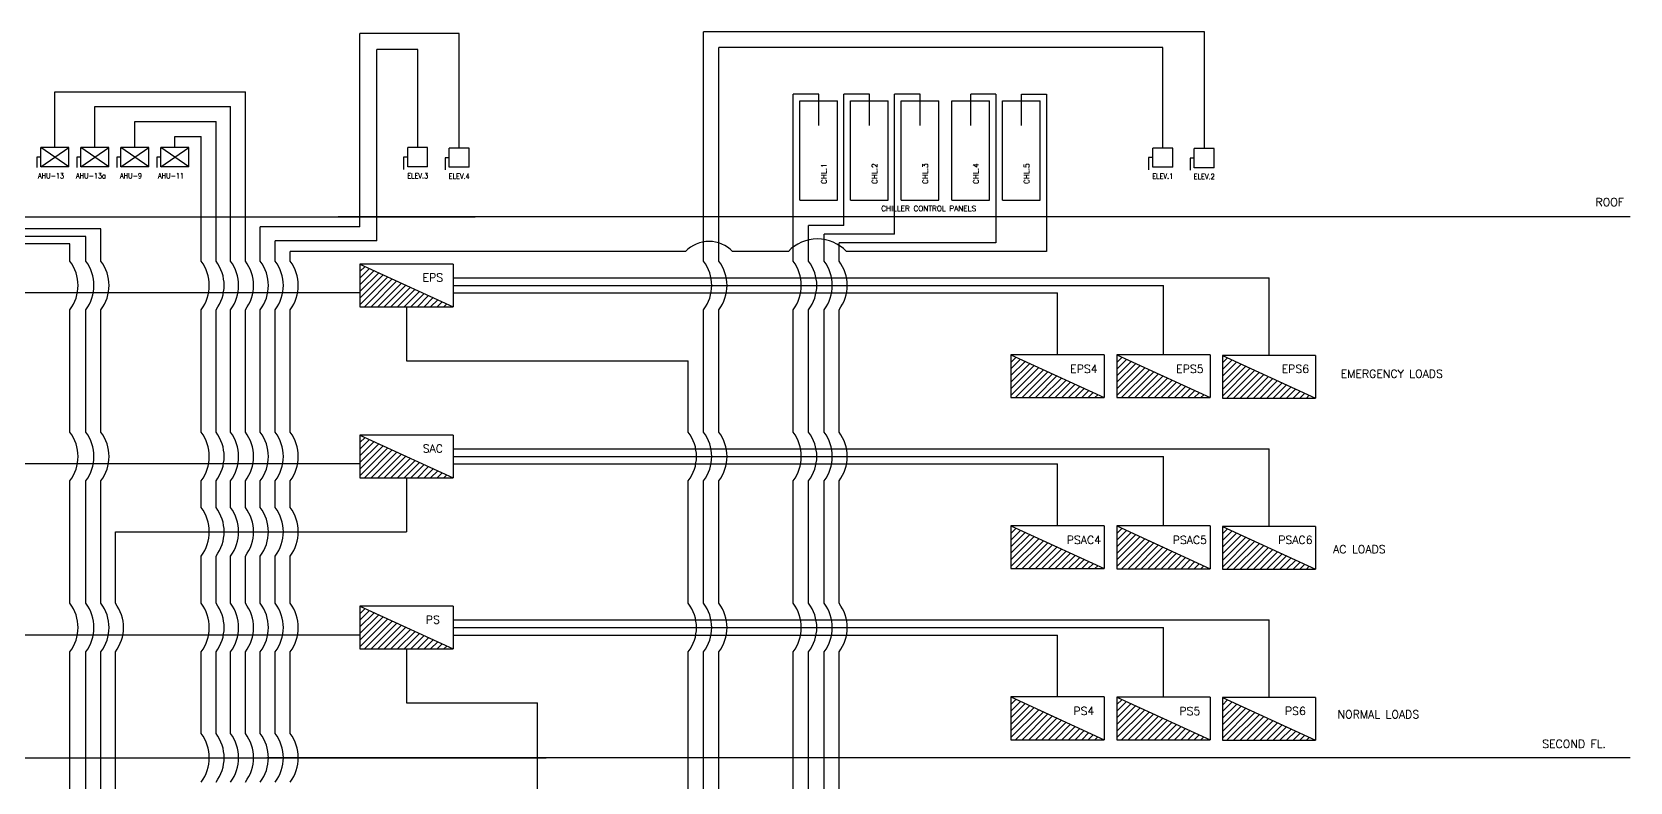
# Model space of a CAD drawing. Extents: x -99534.9 to -99443, y 44726.5 to 44800.5.
# Drawn here: x -99503 to -99443.1, y 44772.4 to 44800.5 of the extents above; entities that cross this region are included whole.
import ezdxf
from ezdxf.enums import TextEntityAlignment as Align

# ---------------------------------------------------------------- set-up
doc = ezdxf.new("R2010")
doc.units = 0
doc.header["$MEASUREMENT"] = 0
for name, color, linetype in [('DB', 4, 'CONTINUOUS'), ('E-H', 7, 'CONTINUOUS'), ('E-TEXT', 4, 'CONTINUOUS'), ('TEXT', 200, 'CONTINUOUS'), ('WIRE', 4, 'CONTINUOUS')]:
    doc.layers.add(name, color=color, linetype=linetype)
doc.styles.add('DWG', font='ROMANS.shx', dxfattribs={"width": 0.8, "height": 200})
doc.styles.add('ROMANS', font='ROMANS.shx', dxfattribs={"height": 0.4})

msp = doc.modelspace()

# ---------------------------------------------------------------- linework, layer by layer
at = {"layer": 'DB', "color": 4}
for p, q in [((-99474.503, 44793.226), (-99474.503, 44798.13)), ((-99473.543, 44798.13), (-99474.503, 44798.13)), ((-99473.543, 44796.954), (-99473.543, 44798.13)), ((-99472.603, 44793.208), (-99472.603, 44798.13)), ((-99471.644, 44798.13), (-99472.603, 44798.13)), ((-99471.644, 44796.954), (-99471.644, 44798.13)), ((-99470.704, 44792.884), (-99470.704, 44798.13)), ((-99469.745, 44798.13), (-99470.704, 44798.13)), ((-99469.745, 44796.954), (-99469.745, 44798.13)), ((-99467.846, 44798.137), (-99466.902, 44798.137)), ((-99467.846, 44796.954), (-99467.846, 44798.13)), ((-99466.902, 44798.13), (-99466.902, 44792.56)), ((-99465.947, 44796.954), (-99465.947, 44798.13)), ((-99465.947, 44798.13), (-99465.003, 44798.13)), ((-99465.003, 44798.13), (-99465.003, 44792.236)), ((-99502.705, 44795.409), (-99502.705, 44796.127)), ((-99501.66, 44795.409), (-99501.66, 44796.127)), ((-99501.205, 44795.409), (-99501.205, 44796.127)), ((-99500.16, 44795.409), (-99500.16, 44796.127)), ((-99499.705, 44795.409), (-99499.705, 44796.127)), ((-99498.66, 44795.409), (-99498.66, 44796.127)), ((-99498.205, 44795.409), (-99498.205, 44796.127)), ((-99497.16, 44795.409), (-99497.16, 44796.127)), ((-99488.953, 44795.409), (-99488.953, 44796.127)), ((-99488.208, 44795.409), (-99488.208, 44796.127)), ((-99487.399, 44795.392), (-99487.399, 44796.109)), ((-99486.654, 44795.392), (-99486.654, 44796.109)), ((-99461.018, 44795.394), (-99461.018, 44796.112)), ((-99460.273, 44795.394), (-99460.273, 44796.112)), ((-99459.463, 44795.376), (-99459.463, 44796.094)), ((-99458.719, 44795.376), (-99458.719, 44796.094)), ((-99502.705, 44795.768), (-99502.861, 44795.768)), ((-99502.861, 44795.768), (-99502.861, 44795.388)), ((-99501.361, 44795.768), (-99501.361, 44795.388)), ((-99501.205, 44795.768), (-99501.361, 44795.768)), ((-99499.861, 44795.768), (-99499.861, 44795.388)), ((-99499.705, 44795.768), (-99499.861, 44795.768)), ((-99498.361, 44795.768), (-99498.361, 44795.388)), ((-99498.205, 44795.768), (-99498.361, 44795.768)), ((-99488.953, 44795.768), (-99489.109, 44795.768)), ((-99489.109, 44795.768), (-99489.109, 44795.31)), ((-99487.555, 44795.75), (-99487.555, 44795.293)), ((-99487.399, 44795.75), (-99487.555, 44795.75)), ((-99461.018, 44795.753), (-99461.174, 44795.753)), ((-99461.174, 44795.753), (-99461.174, 44795.295)), ((-99459.463, 44795.735), (-99459.62, 44795.735)), ((-99459.62, 44795.735), (-99459.62, 44795.278)), ((-99474.503, 44791.873), (-99474.503, 44793.226)), ((-99473.922, 44791.873), (-99473.922, 44793.208)), ((-99473.341, 44791.873), (-99473.341, 44792.884)), ((-99470.704, 44792.884), (-99473.341, 44792.884)), ((-99472.782, 44791.873), (-99472.782, 44792.56)), ((-99466.902, 44792.56), (-99472.782, 44792.56)), ((-99478.536, 44792.236), (-99493.364, 44792.236)), ((-99474.683, 44792.236), (-99476.777, 44792.236)), ((-99465.003, 44792.236), (-99472.502, 44792.236)), ((-99487.252, 44791.764), (-99490.745, 44791.764)), ((-99490.745, 44791.764), (-99487.252, 44790.163)), ((-99490.745, 44791.764), (-99490.745, 44790.163)), ((-99487.252, 44791.764), (-99487.252, 44790.163)), ((-99456.659, 44788.343), (-99456.659, 44791.25)), ((-99464.589, 44788.363), (-99464.589, 44790.684)), ((-99460.614, 44788.361), (-99460.614, 44790.964)), ((-99490.745, 44790.163), (-99487.252, 44790.163)), ((-99474.503, 44785.464), (-99474.503, 44790.054)), ((-99473.922, 44785.464), (-99473.922, 44790.054)), ((-99473.341, 44785.464), (-99473.341, 44790.054)), ((-99472.782, 44785.464), (-99472.782, 44790.054)), ((-99462.842, 44788.363), (-99466.336, 44788.363)), ((-99466.336, 44788.363), (-99462.842, 44786.762)), ((-99466.336, 44788.363), (-99466.336, 44786.762)), ((-99462.842, 44788.363), (-99462.842, 44786.762)), ((-99462.361, 44788.361), (-99462.361, 44786.759)), ((-99462.361, 44788.361), (-99458.868, 44786.759)), ((-99458.868, 44788.361), (-99462.361, 44788.361)), ((-99458.868, 44788.361), (-99458.868, 44786.759)), ((-99458.406, 44788.343), (-99454.912, 44786.741)), ((-99458.406, 44788.343), (-99458.406, 44786.741)), ((-99454.912, 44788.343), (-99458.406, 44788.343)), ((-99454.912, 44788.343), (-99454.912, 44786.741)), ((-99466.336, 44786.762), (-99462.842, 44786.762)), ((-99462.361, 44786.759), (-99458.868, 44786.759)), ((-99458.406, 44786.741), (-99454.912, 44786.741)), ((-99487.252, 44785.355), (-99490.745, 44785.355)), ((-99490.745, 44785.355), (-99487.252, 44783.754)), ((-99490.745, 44785.355), (-99490.745, 44783.754)), ((-99487.252, 44785.355), (-99487.252, 44783.754)), ((-99456.659, 44781.933), (-99456.659, 44784.84)), ((-99464.589, 44781.953), (-99464.589, 44784.275)), ((-99460.614, 44781.951), (-99460.614, 44784.554)), ((-99490.745, 44783.754), (-99487.252, 44783.754)), ((-99474.503, 44779.054), (-99474.503, 44783.645)), ((-99473.922, 44779.054), (-99473.922, 44783.645)), ((-99473.341, 44779.054), (-99473.341, 44783.645)), ((-99472.782, 44779.054), (-99472.782, 44783.645)), ((-99466.336, 44781.953), (-99462.842, 44780.352)), ((-99462.842, 44781.953), (-99466.336, 44781.953)), ((-99466.336, 44781.953), (-99466.336, 44780.352)), ((-99462.842, 44781.953), (-99462.842, 44780.352)), ((-99462.361, 44781.951), (-99462.361, 44780.35)), ((-99462.361, 44781.951), (-99458.868, 44780.35)), ((-99458.868, 44781.951), (-99462.361, 44781.951)), ((-99458.868, 44781.951), (-99458.868, 44780.35)), ((-99458.406, 44781.933), (-99454.912, 44780.332)), ((-99458.406, 44781.933), (-99458.406, 44780.332)), ((-99454.912, 44781.933), (-99458.406, 44781.933)), ((-99454.912, 44781.933), (-99454.912, 44780.332)), ((-99466.336, 44780.352), (-99462.842, 44780.352)), ((-99462.361, 44780.35), (-99458.868, 44780.35)), ((-99458.406, 44780.332), (-99454.912, 44780.332)), ((-99487.252, 44778.945), (-99490.745, 44778.945)), ((-99490.745, 44778.945), (-99487.252, 44777.344)), ((-99490.745, 44778.945), (-99490.745, 44777.344)), ((-99487.252, 44778.945), (-99487.252, 44777.344)), ((-99460.614, 44775.542), (-99460.614, 44778.145)), ((-99456.659, 44775.524), (-99456.659, 44778.431)), ((-99464.589, 44775.544), (-99464.589, 44777.865)), ((-99490.745, 44777.344), (-99487.252, 44777.344)), ((-99488.999, 44777.344), (-99488.999, 44775.326)), ((-99474.503, 44771.102), (-99474.503, 44777.236)), ((-99473.922, 44771.102), (-99473.922, 44777.236)), ((-99473.341, 44771.102), (-99473.341, 44777.236)), ((-99472.782, 44771.102), (-99472.782, 44777.236)), ((-99488.999, 44775.326), (-99484.084, 44775.326)), ((-99462.842, 44775.544), (-99466.336, 44775.544)), ((-99466.336, 44775.544), (-99462.842, 44773.943)), ((-99466.336, 44775.544), (-99466.336, 44773.943)), ((-99462.842, 44775.544), (-99462.842, 44773.943)), ((-99462.361, 44775.542), (-99462.361, 44773.94)), ((-99462.361, 44775.542), (-99458.868, 44773.94)), ((-99458.868, 44775.542), (-99462.361, 44775.542)), ((-99458.868, 44775.542), (-99458.868, 44773.94)), ((-99458.406, 44775.524), (-99454.912, 44773.922)), ((-99458.406, 44775.524), (-99458.406, 44773.922)), ((-99454.912, 44775.524), (-99458.406, 44775.524)), ((-99454.912, 44775.524), (-99454.912, 44773.922)), ((-99466.336, 44773.943), (-99462.842, 44773.943)), ((-99462.361, 44773.94), (-99458.868, 44773.94)), ((-99458.406, 44773.922), (-99454.912, 44773.922))]:
    msp.add_line(p, q, dxfattribs=at)
at = {"layer": 'DB', "color": 4, "linetype": 'Continuous'}
for p, q in [((-99501.66, 44796.127), (-99502.705, 44796.127)), ((-99500.16, 44796.127), (-99501.205, 44796.127)), ((-99498.66, 44796.127), (-99499.705, 44796.127)), ((-99497.16, 44796.127), (-99498.205, 44796.127)), ((-99488.208, 44796.127), (-99488.953, 44796.127)), ((-99486.654, 44796.109), (-99487.399, 44796.109)), ((-99460.273, 44796.112), (-99461.018, 44796.112)), ((-99458.719, 44796.094), (-99459.463, 44796.094)), ((-99501.66, 44795.409), (-99502.705, 44795.409)), ((-99500.16, 44795.409), (-99501.205, 44795.409)), ((-99498.66, 44795.409), (-99499.705, 44795.409)), ((-99497.16, 44795.409), (-99498.205, 44795.409)), ((-99488.208, 44795.409), (-99488.953, 44795.409)), ((-99486.654, 44795.392), (-99487.399, 44795.392)), ((-99460.273, 44795.394), (-99461.018, 44795.394)), ((-99458.719, 44795.376), (-99459.463, 44795.376))]:
    msp.add_line(p, q, dxfattribs=at)
at = {"layer": 'DB', "color": 4}
for centre in [(-99475.701, 44790.964), (-99475.12, 44790.964), (-99474.539, 44790.964), (-99473.98, 44790.964), (-99475.701, 44784.554), (-99475.12, 44784.554), (-99474.539, 44784.554), (-99473.98, 44784.554), (-99475.701, 44778.145), (-99475.12, 44778.145), (-99474.539, 44778.145), (-99473.98, 44778.145)]:
    msp.add_arc(centre, 1.504, 322.80281, 37.19719, dxfattribs=at)
at = {"layer": 'E-H', "color": 4}
for p, q in [((-99490.753, 44793.156), (-99490.753, 44800.406)), ((-99487.02, 44800.406), (-99490.753, 44800.406)), ((-99477.86, 44791.873), (-99477.86, 44800.46)), ((-99459.084, 44800.46), (-99477.86, 44800.46)), ((-99459.084, 44796.094), (-99459.084, 44800.46)), ((-99490.109, 44792.629), (-99490.109, 44799.803)), ((-99488.577, 44799.803), (-99490.109, 44799.803)), ((-99477.288, 44791.873), (-99477.288, 44799.878)), ((-99460.642, 44799.878), (-99477.288, 44799.878)), ((-99460.642, 44796.112), (-99460.642, 44799.878)), ((-99495.041, 44791.873), (-99495.041, 44798.222)), ((-99495.601, 44791.873), (-99495.601, 44797.663)), ((-99496.142, 44791.873), (-99496.142, 44797.104)), ((-99496.701, 44791.873), (-99496.701, 44796.545)), ((-99500.456, 44793.084), (-99509.013, 44793.084)), ((-99500.456, 44791.873), (-99500.456, 44793.084)), ((-99490.753, 44793.156), (-99494.482, 44793.156)), ((-99494.482, 44791.873), (-99494.482, 44793.156)), ((-99443.125, 44793.53), (-99491.568, 44793.53)), ((-99472.603, 44793.208), (-99473.922, 44793.208)), ((-99501.619, 44792.518), (-99525.792, 44792.518)), ((-99501.025, 44792.797), (-99509.479, 44792.797)), ((-99501.619, 44791.873), (-99501.619, 44792.518)), ((-99501.025, 44791.873), (-99501.025, 44792.797)), ((-99490.109, 44792.629), (-99493.923, 44792.629)), ((-99493.923, 44791.873), (-99493.923, 44792.629)), ((-99493.364, 44791.873), (-99493.364, 44792.236)), ((-99487.252, 44791.25), (-99456.659, 44791.25)), ((-99490.745, 44790.684), (-99513.408, 44790.684)), ((-99487.252, 44790.964), (-99460.614, 44790.964)), ((-99487.252, 44790.684), (-99464.589, 44790.684)), ((-99501.619, 44785.464), (-99501.619, 44790.054)), ((-99501.025, 44785.464), (-99501.025, 44790.054)), ((-99500.456, 44785.464), (-99500.456, 44790.054)), ((-99496.701, 44785.464), (-99496.701, 44790.054)), ((-99496.142, 44785.464), (-99496.142, 44790.054)), ((-99495.601, 44785.464), (-99495.601, 44790.054)), ((-99495.041, 44785.464), (-99495.041, 44790.054)), ((-99494.482, 44785.464), (-99494.482, 44790.054)), ((-99493.923, 44785.464), (-99493.923, 44790.054)), ((-99493.364, 44785.464), (-99493.364, 44790.054)), ((-99488.999, 44790.163), (-99488.999, 44788.144)), ((-99477.86, 44785.464), (-99477.86, 44790.054)), ((-99477.288, 44785.464), (-99477.288, 44790.054)), ((-99488.999, 44788.144), (-99478.433, 44788.144)), ((-99478.433, 44785.464), (-99478.433, 44788.144)), ((-99487.252, 44784.84), (-99456.659, 44784.84)), ((-99490.745, 44784.275), (-99513.408, 44784.275)), ((-99487.252, 44784.554), (-99460.614, 44784.554)), ((-99487.252, 44784.275), (-99464.589, 44784.275)), ((-99501.619, 44779.054), (-99501.619, 44783.645)), ((-99501.025, 44779.054), (-99501.025, 44783.645)), ((-99500.456, 44779.054), (-99500.456, 44783.645)), ((-99496.701, 44782.644), (-99496.701, 44783.645)), ((-99496.142, 44782.644), (-99496.142, 44783.645)), ((-99495.601, 44782.644), (-99495.601, 44783.645)), ((-99495.041, 44782.644), (-99495.041, 44783.645)), ((-99494.482, 44782.644), (-99494.482, 44783.645)), ((-99493.923, 44782.644), (-99493.923, 44783.645)), ((-99493.364, 44782.644), (-99493.364, 44783.645)), ((-99488.999, 44783.754), (-99488.999, 44781.735)), ((-99478.433, 44779.054), (-99478.433, 44783.645)), ((-99477.86, 44779.054), (-99477.86, 44783.645)), ((-99477.288, 44779.054), (-99477.288, 44783.645)), ((-99499.916, 44781.735), (-99488.999, 44781.735)), ((-99499.916, 44779.054), (-99499.916, 44781.735)), ((-99496.701, 44779.054), (-99496.701, 44780.826)), ((-99496.142, 44779.054), (-99496.142, 44780.826)), ((-99495.601, 44779.054), (-99495.601, 44780.826)), ((-99495.041, 44779.054), (-99495.041, 44780.826)), ((-99494.482, 44779.054), (-99494.482, 44780.826)), ((-99493.923, 44779.054), (-99493.923, 44780.826)), ((-99493.364, 44779.054), (-99493.364, 44780.826)), ((-99487.252, 44778.431), (-99456.659, 44778.431)), ((-99487.252, 44778.145), (-99460.614, 44778.145)), ((-99490.745, 44777.865), (-99513.408, 44777.865)), ((-99487.252, 44777.865), (-99464.589, 44777.865)), ((-99501.619, 44771.102), (-99501.619, 44777.236)), ((-99501.025, 44771.102), (-99501.025, 44777.236)), ((-99500.456, 44771.102), (-99500.456, 44777.236)), ((-99499.916, 44771.102), (-99499.916, 44777.236)), ((-99496.701, 44774.177), (-99496.701, 44777.236)), ((-99496.142, 44774.177), (-99496.142, 44777.236)), ((-99495.601, 44774.177), (-99495.601, 44777.236)), ((-99495.041, 44774.177), (-99495.041, 44777.236)), ((-99494.482, 44774.177), (-99494.482, 44777.236)), ((-99493.923, 44774.177), (-99493.923, 44777.236)), ((-99493.364, 44774.177), (-99493.364, 44777.236)), ((-99478.433, 44771.102), (-99478.433, 44777.236)), ((-99477.86, 44771.102), (-99477.86, 44777.236)), ((-99477.288, 44771.102), (-99477.288, 44777.236)), ((-99484.084, 44771.102), (-99484.084, 44775.326)), ((-99443.125, 44773.267), (-99494.238, 44773.267))]:
    msp.add_line(p, q, dxfattribs=at)
at = {"layer": 'E-H', "color": 7}
for p, q in [((-99534.873, 44793.53), (-99486.429, 44793.53)), ((-99534.873, 44773.267), (-99483.759, 44773.267))]:
    msp.add_line(p, q, dxfattribs=at)
at = {"layer": 'E-H', "color": 4}
for centre, radius, start, end in [((-99477.656, 44791.4), 1.213, 43.53977, 136.46023), ((-99473.593, 44791.2), 1.504, 43.53977, 136.46023), ((-99502.817, 44790.964), 1.504, 322.80281, 37.19719), ((-99502.223, 44790.964), 1.504, 322.80281, 37.19719), ((-99501.654, 44790.964), 1.504, 322.80281, 37.19719), ((-99497.899, 44790.964), 1.504, 322.80281, 37.19719), ((-99497.34, 44790.964), 1.504, 322.80281, 37.19719), ((-99496.799, 44790.964), 1.504, 322.80281, 37.19719), ((-99496.239, 44790.964), 1.504, 322.80281, 37.19719), ((-99495.68, 44790.964), 1.504, 322.80281, 37.19719), ((-99495.121, 44790.964), 1.504, 322.80281, 37.19719), ((-99494.562, 44790.964), 1.504, 322.80281, 37.19719), ((-99479.058, 44790.964), 1.504, 322.80281, 37.19719), ((-99478.486, 44790.964), 1.504, 322.80281, 37.19719), ((-99502.817, 44784.554), 1.504, 322.80281, 37.19719), ((-99502.223, 44784.554), 1.504, 322.80281, 37.19719), ((-99501.654, 44784.554), 1.504, 322.80281, 37.19719), ((-99497.899, 44784.554), 1.504, 322.80281, 37.19719), ((-99497.34, 44784.554), 1.504, 322.80281, 37.19719), ((-99496.799, 44784.554), 1.504, 322.80281, 37.19719), ((-99496.239, 44784.554), 1.504, 322.80281, 37.19719), ((-99495.68, 44784.554), 1.504, 322.80281, 37.19719), ((-99495.121, 44784.554), 1.504, 322.80281, 37.19719), ((-99494.562, 44784.554), 1.504, 322.80281, 37.19719), ((-99479.631, 44784.554), 1.504, 322.80281, 37.19719), ((-99479.058, 44784.554), 1.504, 322.80281, 37.19719), ((-99478.486, 44784.554), 1.504, 322.80281, 37.19719), ((-99497.899, 44781.735), 1.504, 322.80281, 37.19719), ((-99497.34, 44781.735), 1.504, 322.80281, 37.19719), ((-99496.799, 44781.735), 1.504, 322.80281, 37.19719), ((-99496.239, 44781.735), 1.504, 322.80281, 37.19719), ((-99495.68, 44781.735), 1.504, 322.80281, 37.19719), ((-99495.121, 44781.735), 1.504, 322.80281, 37.19719), ((-99494.562, 44781.735), 1.504, 322.80281, 37.19719), ((-99502.817, 44778.145), 1.504, 322.80281, 37.19719), ((-99502.223, 44778.145), 1.504, 322.80281, 37.19719), ((-99501.654, 44778.145), 1.504, 322.80281, 37.19719), ((-99501.114, 44778.145), 1.504, 322.80281, 37.19719), ((-99497.899, 44778.145), 1.504, 322.80281, 37.19719), ((-99497.34, 44778.145), 1.504, 322.80281, 37.19719), ((-99496.799, 44778.145), 1.504, 322.80281, 37.19719), ((-99496.239, 44778.145), 1.504, 322.80281, 37.19719), ((-99495.68, 44778.145), 1.504, 322.80281, 37.19719), ((-99495.121, 44778.145), 1.504, 322.80281, 37.19719), ((-99494.562, 44778.145), 1.504, 322.80281, 37.19719), ((-99479.631, 44778.145), 1.504, 322.80281, 37.19719), ((-99479.058, 44778.145), 1.504, 322.80281, 37.19719), ((-99478.486, 44778.145), 1.504, 322.80281, 37.19719), ((-99497.899, 44773.267), 1.504, 322.80281, 37.19719), ((-99497.34, 44773.267), 1.504, 322.80281, 37.19719), ((-99496.799, 44773.267), 1.504, 322.80281, 37.19719), ((-99496.239, 44773.267), 1.504, 322.80281, 37.19719), ((-99495.68, 44773.267), 1.504, 322.80281, 37.19719), ((-99495.121, 44773.267), 1.504, 322.80281, 37.19719), ((-99494.562, 44773.267), 1.504, 322.80281, 37.19719)]:
    msp.add_arc(centre, radius, start, end, dxfattribs=at)
at = {"layer": 'E-TEXT'}
for p, q in [((-99487.02, 44796.109), (-99487.02, 44800.406)), ((-99488.577, 44796.127), (-99488.577, 44799.803)), ((-99502.182, 44796.127), (-99502.182, 44798.222)), ((-99502.182, 44798.222), (-99495.041, 44798.222)), ((-99500.682, 44796.127), (-99500.682, 44797.663)), ((-99500.682, 44797.663), (-99495.601, 44797.663)), ((-99499.182, 44796.127), (-99499.182, 44797.104)), ((-99499.182, 44797.104), (-99496.142, 44797.104)), ((-99501.66, 44795.409), (-99502.705, 44796.127)), ((-99502.705, 44795.409), (-99501.66, 44796.127)), ((-99501.205, 44795.409), (-99500.16, 44796.127)), ((-99500.16, 44795.409), (-99501.205, 44796.127)), ((-99499.705, 44795.409), (-99498.66, 44796.127)), ((-99498.66, 44795.409), (-99499.705, 44796.127)), ((-99498.205, 44795.409), (-99497.16, 44796.127)), ((-99497.16, 44795.409), (-99498.205, 44796.127)), ((-99497.682, 44796.127), (-99497.682, 44796.545)), ((-99497.682, 44796.545), (-99496.701, 44796.545))]:
    msp.add_line(p, q, dxfattribs=at)
at = {"layer": 'WIRE', "color": 7}
for p, q in [((-99474.246, 44794.157), (-99474.246, 44797.885)), ((-99474.246, 44797.885), (-99472.841, 44797.885)), ((-99472.841, 44794.157), (-99472.841, 44797.885)), ((-99472.347, 44794.157), (-99472.347, 44797.885)), ((-99472.347, 44797.885), (-99470.942, 44797.885)), ((-99470.942, 44794.157), (-99470.942, 44797.885)), ((-99470.447, 44794.157), (-99470.447, 44797.885)), ((-99470.447, 44797.885), (-99469.043, 44797.885)), ((-99469.043, 44794.157), (-99469.043, 44797.885)), ((-99468.548, 44794.157), (-99468.548, 44797.885)), ((-99468.548, 44797.885), (-99467.143, 44797.885)), ((-99467.143, 44794.157), (-99467.143, 44797.885)), ((-99466.649, 44794.157), (-99466.649, 44797.885)), ((-99466.649, 44797.885), (-99465.244, 44797.885)), ((-99465.244, 44794.157), (-99465.244, 44797.885)), ((-99474.246, 44794.157), (-99472.841, 44794.157)), ((-99472.347, 44794.157), (-99470.942, 44794.157)), ((-99470.447, 44794.157), (-99469.043, 44794.157)), ((-99468.548, 44794.157), (-99467.143, 44794.157)), ((-99466.649, 44794.157), (-99465.244, 44794.157))]:
    msp.add_line(p, q, dxfattribs=at)
at = {"layer": 'WIRE', "color": 9}
for p, q in [((-99490.745, 44791.732), (-99490.723, 44791.754)), ((-99490.745, 44791.483), (-99490.553, 44791.676)), ((-99490.745, 44791.235), (-99490.383, 44791.598)), ((-99490.745, 44790.987), (-99490.212, 44791.52)), ((-99490.745, 44790.739), (-99490.042, 44791.442)), ((-99490.745, 44790.491), (-99489.872, 44791.364)), ((-99490.745, 44790.242), (-99489.702, 44791.286)), ((-99490.577, 44790.163), (-99489.532, 44791.208)), ((-99490.328, 44790.163), (-99489.361, 44791.13)), ((-99490.08, 44790.163), (-99489.191, 44791.052)), ((-99489.832, 44790.163), (-99489.021, 44790.974)), ((-99489.584, 44790.163), (-99488.851, 44790.896)), ((-99489.336, 44790.163), (-99488.681, 44790.818)), ((-99489.087, 44790.163), (-99488.51, 44790.74)), ((-99488.839, 44790.163), (-99488.34, 44790.662)), ((-99488.591, 44790.163), (-99488.17, 44790.584)), ((-99488.343, 44790.163), (-99488, 44790.506)), ((-99488.095, 44790.163), (-99487.83, 44790.428)), ((-99487.846, 44790.163), (-99487.66, 44790.35)), ((-99487.598, 44790.163), (-99487.489, 44790.272)), ((-99487.35, 44790.163), (-99487.319, 44790.194)), ((-99466.336, 44788.33), (-99466.313, 44788.353)), ((-99466.336, 44788.082), (-99466.143, 44788.275)), ((-99466.336, 44787.834), (-99465.973, 44788.197)), ((-99462.361, 44788.328), (-99462.339, 44788.35)), ((-99462.361, 44788.08), (-99462.169, 44788.272)), ((-99462.361, 44787.832), (-99461.998, 44788.194)), ((-99458.406, 44788.31), (-99458.384, 44788.332)), ((-99458.406, 44788.062), (-99458.213, 44788.254)), ((-99458.406, 44787.813), (-99458.043, 44788.176)), ((-99466.336, 44787.586), (-99465.803, 44788.119)), ((-99466.336, 44787.337), (-99465.633, 44788.041)), ((-99466.336, 44787.089), (-99465.462, 44787.963)), ((-99466.336, 44786.841), (-99465.292, 44787.885)), ((-99466.167, 44786.762), (-99465.122, 44787.806)), ((-99465.919, 44786.762), (-99464.952, 44787.728)), ((-99465.671, 44786.762), (-99464.782, 44787.65)), ((-99462.361, 44787.583), (-99461.828, 44788.116)), ((-99462.361, 44787.335), (-99461.658, 44788.038)), ((-99462.361, 44787.087), (-99461.488, 44787.96)), ((-99462.361, 44786.839), (-99461.318, 44787.882)), ((-99462.192, 44786.759), (-99461.147, 44787.804)), ((-99461.944, 44786.759), (-99460.977, 44787.726)), ((-99461.696, 44786.759), (-99460.807, 44787.648)), ((-99458.406, 44787.565), (-99457.873, 44788.098)), ((-99458.406, 44787.317), (-99457.703, 44788.02)), ((-99458.406, 44787.069), (-99457.533, 44787.942)), ((-99458.406, 44786.821), (-99457.363, 44787.864)), ((-99458.237, 44786.741), (-99457.192, 44787.786)), ((-99457.989, 44786.741), (-99457.022, 44787.708)), ((-99457.741, 44786.741), (-99456.852, 44787.63)), ((-99465.422, 44786.762), (-99464.611, 44787.572)), ((-99465.174, 44786.762), (-99464.441, 44787.494)), ((-99464.926, 44786.762), (-99464.271, 44787.416)), ((-99464.678, 44786.762), (-99464.101, 44787.338)), ((-99464.43, 44786.762), (-99463.931, 44787.26)), ((-99464.181, 44786.762), (-99463.76, 44787.182)), ((-99463.933, 44786.762), (-99463.59, 44787.104)), ((-99463.685, 44786.762), (-99463.42, 44787.026)), ((-99461.448, 44786.759), (-99460.637, 44787.57)), ((-99461.2, 44786.759), (-99460.467, 44787.492)), ((-99460.951, 44786.759), (-99460.297, 44787.414)), ((-99460.703, 44786.759), (-99460.126, 44787.336)), ((-99460.455, 44786.759), (-99459.956, 44787.258)), ((-99460.207, 44786.759), (-99459.786, 44787.18)), ((-99459.959, 44786.759), (-99459.616, 44787.102)), ((-99459.71, 44786.759), (-99459.446, 44787.024)), ((-99457.493, 44786.741), (-99456.682, 44787.552)), ((-99457.244, 44786.741), (-99456.512, 44787.474)), ((-99456.996, 44786.741), (-99456.341, 44787.396)), ((-99456.748, 44786.741), (-99456.171, 44787.318)), ((-99456.5, 44786.741), (-99456.001, 44787.24)), ((-99456.252, 44786.741), (-99455.831, 44787.162)), ((-99456.003, 44786.741), (-99455.661, 44787.084)), ((-99455.755, 44786.741), (-99455.49, 44787.006)), ((-99463.437, 44786.762), (-99463.25, 44786.948)), ((-99463.189, 44786.762), (-99463.08, 44786.87)), ((-99462.94, 44786.762), (-99462.91, 44786.792)), ((-99459.462, 44786.759), (-99459.275, 44786.946)), ((-99459.214, 44786.759), (-99459.105, 44786.868)), ((-99458.966, 44786.759), (-99458.935, 44786.79)), ((-99455.507, 44786.741), (-99455.32, 44786.928)), ((-99455.259, 44786.741), (-99455.15, 44786.85)), ((-99455.011, 44786.741), (-99454.98, 44786.772)), ((-99490.745, 44785.322), (-99490.723, 44785.345)), ((-99490.745, 44785.074), (-99490.553, 44785.267)), ((-99490.745, 44784.826), (-99490.383, 44785.189)), ((-99490.745, 44784.578), (-99490.212, 44785.111)), ((-99490.745, 44784.329), (-99490.042, 44785.033)), ((-99490.745, 44784.081), (-99489.872, 44784.955)), ((-99490.745, 44783.833), (-99489.702, 44784.877)), ((-99490.577, 44783.754), (-99489.532, 44784.799)), ((-99490.328, 44783.754), (-99489.361, 44784.721)), ((-99490.08, 44783.754), (-99489.191, 44784.643)), ((-99489.832, 44783.754), (-99489.021, 44784.565)), ((-99489.584, 44783.754), (-99488.851, 44784.487)), ((-99489.336, 44783.754), (-99488.681, 44784.409)), ((-99489.087, 44783.754), (-99488.51, 44784.331)), ((-99488.839, 44783.754), (-99488.34, 44784.253)), ((-99488.591, 44783.754), (-99488.17, 44784.175)), ((-99488.343, 44783.754), (-99488, 44784.097)), ((-99488.095, 44783.754), (-99487.83, 44784.019)), ((-99487.846, 44783.754), (-99487.66, 44783.941)), ((-99487.598, 44783.754), (-99487.489, 44783.863)), ((-99487.35, 44783.754), (-99487.319, 44783.785)), ((-99466.336, 44781.921), (-99466.313, 44781.943)), ((-99466.336, 44781.672), (-99466.143, 44781.865)), ((-99466.336, 44781.424), (-99465.973, 44781.787)), ((-99466.336, 44781.176), (-99465.803, 44781.709)), ((-99466.336, 44780.928), (-99465.633, 44781.631)), ((-99462.361, 44781.918), (-99462.339, 44781.941)), ((-99462.361, 44781.67), (-99462.169, 44781.863)), ((-99462.361, 44781.422), (-99461.998, 44781.785)), ((-99462.361, 44781.174), (-99461.828, 44781.707)), ((-99462.361, 44780.926), (-99461.658, 44781.629)), ((-99458.406, 44781.9), (-99458.384, 44781.923)), ((-99458.406, 44781.652), (-99458.213, 44781.845)), ((-99458.406, 44781.404), (-99458.043, 44781.767)), ((-99458.406, 44781.156), (-99457.873, 44781.689)), ((-99458.406, 44780.908), (-99457.703, 44781.611)), ((-99466.336, 44780.68), (-99465.462, 44781.553)), ((-99466.336, 44780.432), (-99465.292, 44781.475)), ((-99466.167, 44780.352), (-99465.122, 44781.397)), ((-99465.919, 44780.352), (-99464.952, 44781.319)), ((-99465.671, 44780.352), (-99464.782, 44781.241)), ((-99465.422, 44780.352), (-99464.611, 44781.163)), ((-99465.174, 44780.352), (-99464.441, 44781.085)), ((-99464.926, 44780.352), (-99464.271, 44781.007)), ((-99462.361, 44780.677), (-99461.488, 44781.551)), ((-99462.361, 44780.429), (-99461.318, 44781.473)), ((-99462.192, 44780.35), (-99461.147, 44781.395)), ((-99461.944, 44780.35), (-99460.977, 44781.317)), ((-99461.696, 44780.35), (-99460.807, 44781.239)), ((-99461.448, 44780.35), (-99460.637, 44781.161)), ((-99461.2, 44780.35), (-99460.467, 44781.083)), ((-99460.951, 44780.35), (-99460.297, 44781.005)), ((-99458.406, 44780.659), (-99457.533, 44781.533)), ((-99458.406, 44780.411), (-99457.363, 44781.455)), ((-99458.237, 44780.332), (-99457.192, 44781.377)), ((-99457.989, 44780.332), (-99457.022, 44781.299)), ((-99457.741, 44780.332), (-99456.852, 44781.221)), ((-99457.493, 44780.332), (-99456.682, 44781.143)), ((-99457.244, 44780.332), (-99456.512, 44781.065)), ((-99456.996, 44780.332), (-99456.341, 44780.987)), ((-99464.678, 44780.352), (-99464.101, 44780.929)), ((-99464.43, 44780.352), (-99463.931, 44780.851)), ((-99464.181, 44780.352), (-99463.76, 44780.773)), ((-99463.933, 44780.352), (-99463.59, 44780.695)), ((-99463.685, 44780.352), (-99463.42, 44780.617)), ((-99463.437, 44780.352), (-99463.25, 44780.539)), ((-99463.189, 44780.352), (-99463.08, 44780.461)), ((-99460.703, 44780.35), (-99460.126, 44780.927)), ((-99460.455, 44780.35), (-99459.956, 44780.849)), ((-99460.207, 44780.35), (-99459.786, 44780.771)), ((-99459.959, 44780.35), (-99459.616, 44780.693)), ((-99459.71, 44780.35), (-99459.446, 44780.615)), ((-99459.462, 44780.35), (-99459.275, 44780.537)), ((-99459.214, 44780.35), (-99459.105, 44780.459)), ((-99456.748, 44780.332), (-99456.171, 44780.909)), ((-99456.5, 44780.332), (-99456.001, 44780.831)), ((-99456.252, 44780.332), (-99455.831, 44780.753)), ((-99456.003, 44780.332), (-99455.661, 44780.675)), ((-99455.755, 44780.332), (-99455.49, 44780.597)), ((-99455.507, 44780.332), (-99455.32, 44780.519)), ((-99455.259, 44780.332), (-99455.15, 44780.441)), ((-99462.94, 44780.352), (-99462.91, 44780.383)), ((-99458.966, 44780.35), (-99458.935, 44780.381)), ((-99455.011, 44780.332), (-99454.98, 44780.363)), ((-99490.745, 44778.913), (-99490.723, 44778.935)), ((-99490.745, 44778.665), (-99490.553, 44778.857)), ((-99490.745, 44778.416), (-99490.383, 44778.779)), ((-99490.745, 44778.168), (-99490.212, 44778.701)), ((-99490.745, 44777.92), (-99490.042, 44778.623)), ((-99490.745, 44777.672), (-99489.872, 44778.545)), ((-99490.745, 44777.424), (-99489.702, 44778.467)), ((-99490.577, 44777.344), (-99489.532, 44778.389)), ((-99490.328, 44777.344), (-99489.361, 44778.311)), ((-99490.08, 44777.344), (-99489.191, 44778.233)), ((-99489.832, 44777.344), (-99489.021, 44778.155)), ((-99489.584, 44777.344), (-99488.851, 44778.077)), ((-99489.336, 44777.344), (-99488.681, 44777.999)), ((-99489.087, 44777.344), (-99488.51, 44777.921)), ((-99488.839, 44777.344), (-99488.34, 44777.843)), ((-99488.591, 44777.344), (-99488.17, 44777.765)), ((-99488.343, 44777.344), (-99488, 44777.687)), ((-99488.095, 44777.344), (-99487.83, 44777.609)), ((-99487.846, 44777.344), (-99487.66, 44777.531)), ((-99487.598, 44777.344), (-99487.489, 44777.453)), ((-99487.35, 44777.344), (-99487.319, 44777.375)), ((-99466.336, 44775.511), (-99466.313, 44775.534)), ((-99466.336, 44775.263), (-99466.143, 44775.456)), ((-99466.336, 44775.015), (-99465.973, 44775.378)), ((-99466.336, 44774.767), (-99465.803, 44775.3)), ((-99466.336, 44774.518), (-99465.633, 44775.222)), ((-99466.336, 44774.27), (-99465.462, 44775.144)), ((-99466.336, 44774.022), (-99465.292, 44775.066)), ((-99462.361, 44775.509), (-99462.339, 44775.531)), ((-99462.361, 44775.261), (-99462.169, 44775.453)), ((-99462.361, 44775.013), (-99461.998, 44775.375)), ((-99462.361, 44774.764), (-99461.828, 44775.297)), ((-99462.361, 44774.516), (-99461.658, 44775.219)), ((-99462.361, 44774.268), (-99461.488, 44775.141)), ((-99462.361, 44774.02), (-99461.318, 44775.063)), ((-99458.406, 44775.491), (-99458.384, 44775.513)), ((-99458.406, 44775.243), (-99458.213, 44775.435)), ((-99458.406, 44774.995), (-99458.043, 44775.357)), ((-99458.406, 44774.746), (-99457.873, 44775.279)), ((-99458.406, 44774.498), (-99457.703, 44775.201)), ((-99458.406, 44774.25), (-99457.533, 44775.123)), ((-99458.406, 44774.002), (-99457.363, 44775.045)), ((-99466.167, 44773.943), (-99465.122, 44774.988)), ((-99465.919, 44773.943), (-99464.952, 44774.91)), ((-99465.671, 44773.943), (-99464.782, 44774.832)), ((-99465.422, 44773.943), (-99464.611, 44774.754)), ((-99465.174, 44773.943), (-99464.441, 44774.676)), ((-99464.926, 44773.943), (-99464.271, 44774.598)), ((-99464.678, 44773.943), (-99464.101, 44774.52)), ((-99464.43, 44773.943), (-99463.931, 44774.442)), ((-99462.192, 44773.94), (-99461.147, 44774.985)), ((-99461.944, 44773.94), (-99460.977, 44774.907)), ((-99461.696, 44773.94), (-99460.807, 44774.829)), ((-99461.448, 44773.94), (-99460.637, 44774.751)), ((-99461.2, 44773.94), (-99460.467, 44774.673)), ((-99460.951, 44773.94), (-99460.297, 44774.595)), ((-99460.703, 44773.94), (-99460.126, 44774.517)), ((-99460.455, 44773.94), (-99459.956, 44774.439)), ((-99458.237, 44773.922), (-99457.192, 44774.967)), ((-99457.989, 44773.922), (-99457.022, 44774.889)), ((-99457.741, 44773.922), (-99456.852, 44774.811)), ((-99457.493, 44773.922), (-99456.682, 44774.733)), ((-99457.244, 44773.922), (-99456.512, 44774.655)), ((-99456.996, 44773.922), (-99456.341, 44774.577)), ((-99456.748, 44773.922), (-99456.171, 44774.499)), ((-99456.5, 44773.922), (-99456.001, 44774.421)), ((-99464.181, 44773.943), (-99463.76, 44774.364)), ((-99463.933, 44773.943), (-99463.59, 44774.286)), ((-99463.685, 44773.943), (-99463.42, 44774.208)), ((-99463.437, 44773.943), (-99463.25, 44774.13)), ((-99463.189, 44773.943), (-99463.08, 44774.052)), ((-99462.94, 44773.943), (-99462.91, 44773.974)), ((-99460.207, 44773.94), (-99459.786, 44774.361)), ((-99459.959, 44773.94), (-99459.616, 44774.283)), ((-99459.71, 44773.94), (-99459.446, 44774.205)), ((-99459.462, 44773.94), (-99459.275, 44774.127)), ((-99459.214, 44773.94), (-99459.105, 44774.049)), ((-99458.966, 44773.94), (-99458.935, 44773.971)), ((-99456.252, 44773.922), (-99455.831, 44774.343)), ((-99456.003, 44773.922), (-99455.661, 44774.265)), ((-99455.755, 44773.922), (-99455.49, 44774.187)), ((-99455.507, 44773.922), (-99455.32, 44774.109)), ((-99455.259, 44773.922), (-99455.15, 44774.031)), ((-99455.011, 44773.922), (-99454.98, 44773.953))]:
    msp.add_line(p, q, dxfattribs=at)

# ---------------------------------------------------------------- texts
at = {"layer": 'E-H', "color": 4, "style": 'ROMANS'}
for s, p in [('ROOF', (-99443.886, 44794.086)), ('SECOND FL.', (-99445.222, 44773.786))]:
    msp.add_text(s, height=0.3, dxfattribs=at).set_placement(p, align=Align.MIDDLE)
at = {"layer": 'TEXT', "color": 4, "style": 'ROMANS'}
for s, p in [('CHL.1', (-99473.347, 44795.151)), ('CHL.2', (-99471.448, 44795.151)), ('CHL.3', (-99469.549, 44795.151)), ('CHL.4', (-99467.649, 44795.151)), ('CHL.5', (-99465.75, 44795.151))]:
    msp.add_text(s, height=0.2, rotation=90, dxfattribs=at).set_placement(p, align=Align.MIDDLE)
at = {"layer": 'TEXT', "color": 4, "style": 'DWG', "width": 0.8}
for s, p in [('AHU-13', (-99502.331, 44795.073)), ('AHU-13a', (-99500.831, 44795.073)), ('AHU-9', (-99499.331, 44795.073)), ('AHU-11', (-99497.831, 44795.073)), ('ELEV.3', (-99488.579, 44795.073)), ('ELEV.4', (-99487.025, 44795.055)), ('ELEV.1', (-99460.644, 44795.058)), ('ELEV.2', (-99459.09, 44795.04))]:
    msp.add_text(s, height=0.2, dxfattribs=at).set_placement(p, align=Align.MIDDLE)
at = {"layer": 'TEXT', "color": 4, "style": 'ROMANS'}
for s, height, p in [('CHILLER CONTROL PANELS', 0.2, (-99469.42, 44793.849)), ('EPS', 0.3, (-99488.013, 44791.259)), ('EPS4', 0.3, (-99463.602, 44787.837)), ('EPS5', 0.3, (-99459.628, 44787.835)), ('EPS6', 0.3, (-99455.673, 44787.837)), ('EMERGENCY LOADS', 0.3, (-99452.058, 44787.654)), ('SAC', 0.3, (-99488.013, 44784.85)), ('PSAC4', 0.3, (-99463.602, 44781.428)), ('PSAC5', 0.3, (-99459.628, 44781.426)), ('PSAC6', 0.3, (-99455.673, 44781.428)), ('AC LOADS', 0.3, (-99453.274, 44781.08)), ('PS', 0.3, (-99488.013, 44778.44)), ('PS4', 0.3, (-99463.602, 44775.019)), ('PS5', 0.3, (-99459.628, 44775.016)), ('PS6', 0.3, (-99455.673, 44775.019)), ('NORMAL LOADS', 0.3, (-99452.559, 44774.894))]:
    msp.add_text(s, height=height, dxfattribs=at).set_placement(p, align=Align.MIDDLE)

doc.saveas('drawing.dxf')
